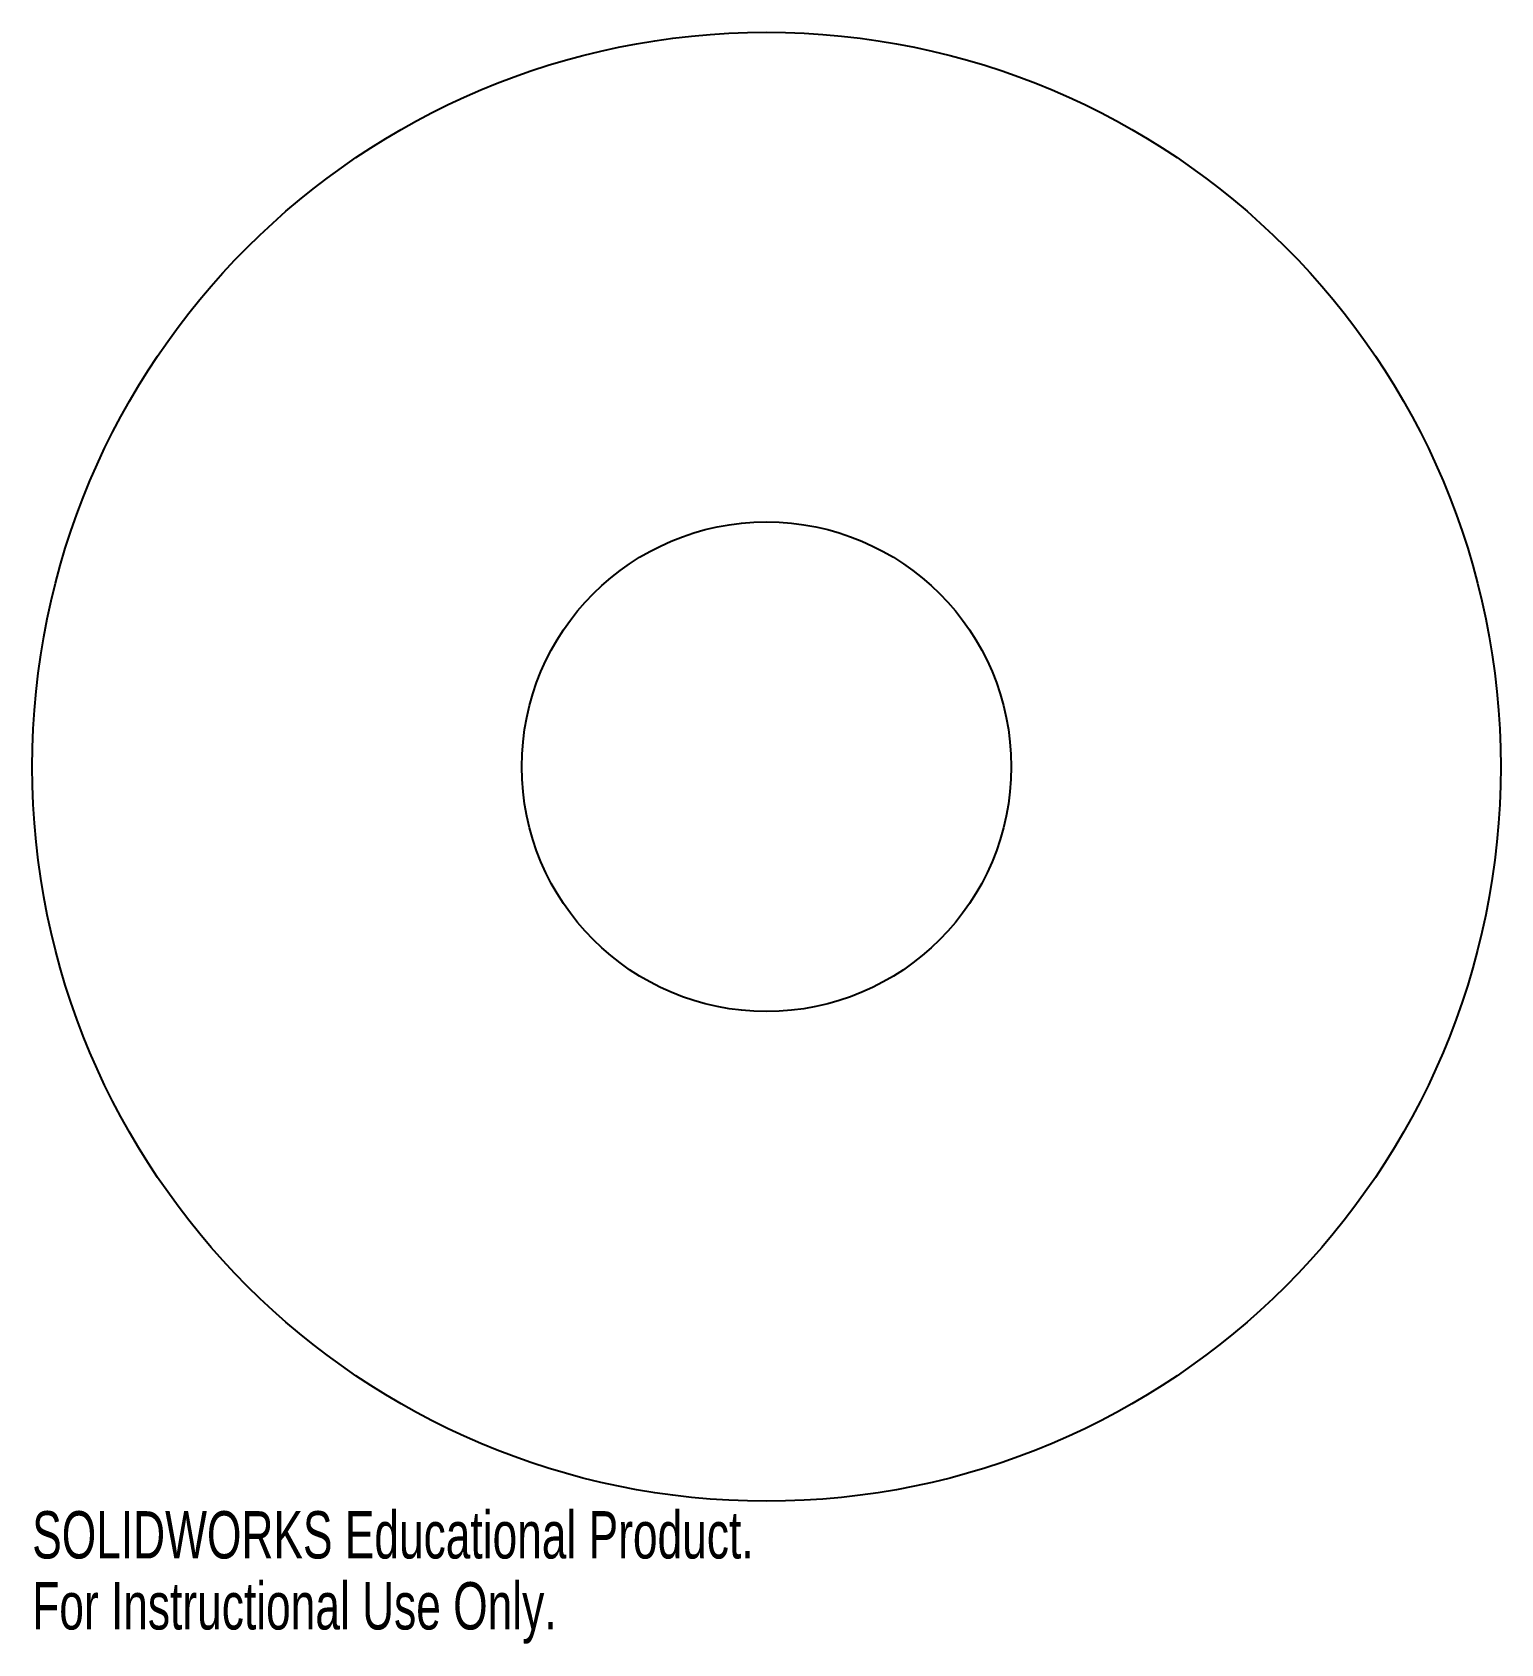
# Paper-space layout '_Bottom' of a CAD drawing. Header units: millimetres. Extents: x -75 to 75, y -90 to 75.
import ezdxf

# ---------------------------------------------------------------- set-up
doc = ezdxf.new("R2010")
doc.units = ezdxf.units.MM
doc.styles.add('SLDTEXTSTYLE0', font='TXT', dxfattribs={"width": 0.7})

psp = doc.layouts.new('_Bottom')

# ---------------------------------------------------------------- linework, layer by layer
at = {"color": 7, "linetype": 'Continuous', "lineweight": 25}
for radius in [75, 75, 25, 25]:
    psp.add_circle((0, 0), radius, dxfattribs=at)

# ---------------------------------------------------------------- texts
at = {"color": 7, "linetype": 'Continuous', "char_height": 4.8336, "attachment_point": 1, "style": 'SLDTEXTSTYLE0'}
for s, insert in [('SOLIDWORKS Educational Product.', (-75, -76.02)), ('For Instructional Use Only.', (-75, -83.27))]:
    psp.add_mtext(s, dxfattribs=dict(at, insert=insert))

doc.saveas('drawing.dxf')
